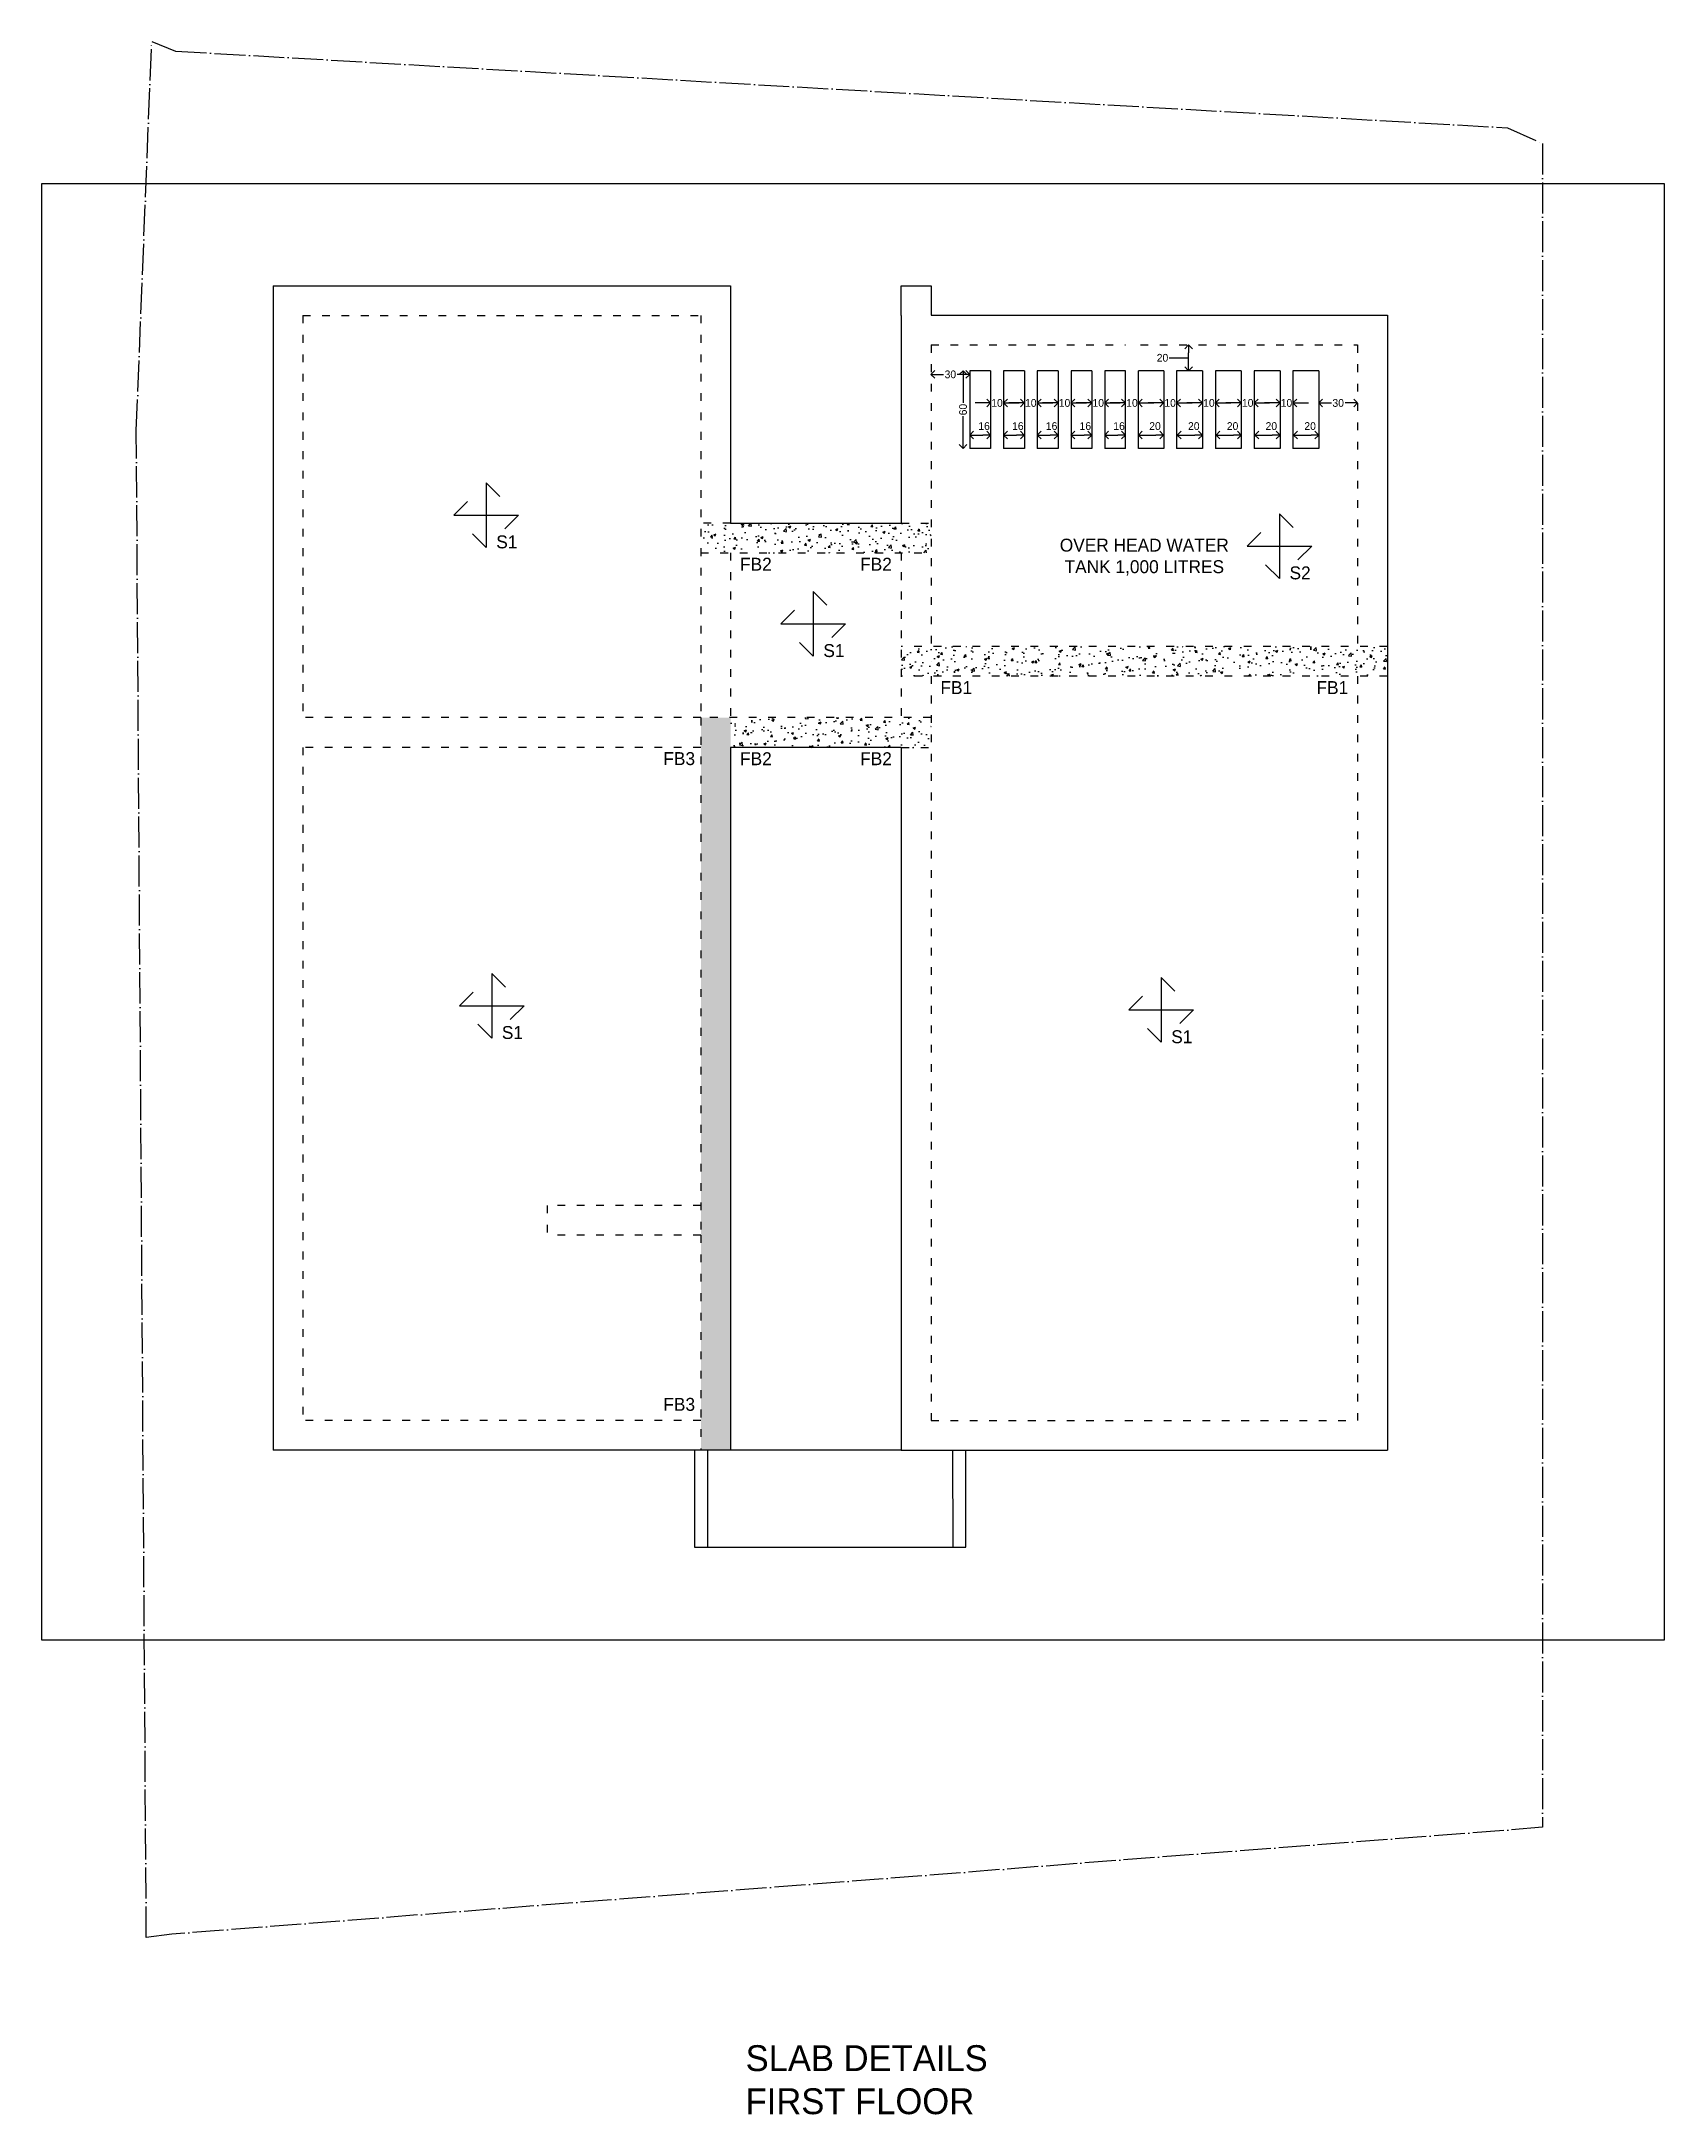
# Model space of a CAD drawing. Header units: metres. Extents: x -16 to 65907, y -5261 to 15511.
# Drawn here: x 17550 to 18806, y -733 to 870 of the extents above; entities that cross this region are included whole.
import ezdxf

# ---------------------------------------------------------------- set-up
doc = ezdxf.new("R2010")
doc.units = ezdxf.units.M
doc.header["$PDMODE"] = 67
doc.header["$PDSIZE"] = -5
doc.linetypes.add('ACAD_ISO03W100', pattern=[30, 12, -18])
doc.linetypes.add('ACAD_ISO04W100', pattern=[30, 24, -3, 0, -3])
doc.layers.get('0').update_dxf_attribs({"color": 6})
for name, color, linetype in [('BC-BOUNDARY', 3, 'ACAD_ISO04W100'), ('BC-DIMENSION', 8, 'Continuous'), ('BC-HATCH', 8, 'Continuous'), ('BC-SUNSHADE', 64, 'Continuous'), ('BC-TEXT', 7, 'Continuous'), ('BC-WALLS', 1, 'Continuous'), ('BC-WHITECOLOR', 7, 'Continuous')]:
    doc.layers.add(name, color=color, linetype=linetype)
doc.styles.add('BC-1IN10-2', font='FreeSans.ttf', dxfattribs={"height": 4})
doc.styles.add('BC-1IN10-3', font='FreeSans.ttf', dxfattribs={"height": 6})
doc.styles.add('BC-1IN50-1', font='FreeSans.ttf', dxfattribs={"height": 10})
doc.styles.get("Standard").update_dxf_attribs({"font": 'FreeSans.ttf'})
doc.dimstyles.new('BC-1IN10-3', dxfattribs={"dimtxt": 6, "dimasz": 6, "dimexe": 0.18, "dimexo": 0.0625, "dimgap": 1, "dimtad": 0, "dimtoh": 1, "dimzin": 12, "dimdsep": 46, "dimtxsty": 'BC-1IN10-3', "dimblk": 'OPEN90', "dimcen": 0.09, "dimse1": 1, "dimse2": 1, "dimclrd": 256, "dimclre": 256, "dimclrt": 7, "dimadec": 0, "dimazin": 0, "dimtfac": 1, "dimtdec": 1, "dimtofl": 0, "dimtmove": 1, "dimatfit": 3, "dimldrblk": 'OPEN90', "dimfxl": 1, "dimtolj": 1, "dimtzin": 0, "dimlwd": -3, "dimarcsym": 0})
pattern_1 = [(50, (0, 0), (18.218467, -1.593909), [1.905, -20.955]), (355, (0, 0), (-3.524283, 19.105664), [1.524, -16.764]), (100.451, (1.518, -0.133), (14.69425, 17.511669), [1.619, -17.809]), (46.1842, (0, 5.08), (27.107904, -4.204233), [2.8575, -31.4325]), (96.6356, (2.26, 4.73), (23.740423, 24.742556), [2.4285, -26.7135]), (351.184, (0, 5.08), (23.74046, 24.74251), [2.286, -25.146]), (21, (2.54, 3.81), (15.161488, -10.226552), [1.905, -20.955]), (326, (2.54, 3.81), (6.180203, 18.418797), [1.524, -16.764]), (71.4514, (3.803, 2.958), (21.341649, 8.192286), [1.619, -17.809]), (37.5, (0, 0), (0.3088603, 8.455504), [0, -16.5608, 0, -17.018, 0, -16.8275]), (7.5, (0, 0), (6.6819663, 10.0180575), [0, -9.7028, 0, -16.1798, 0, -6.4135]), (-32.5, (-5.664, 0), (13.5590595, -0.5728744), [0, -6.35, 0, -19.812, 0, -26.289]), (-42.5, (-8.204, 0), (14.812918, 2.542649), [0, -8.255, 0, -13.1572, 0, -18.669])]

# ---------------------------------------------------------------- blocks, each defined once
blk = doc.blocks.new('_OPEN90')
at = {"color": 0, "linetype": 'ByBlock'}
for p, q in [((0, 0), (-1, 0)), ((-0.5, 0.5), (0, 0)), ((0, 0), (-0.5, -0.5))]:
    blk.add_line(p, q, dxfattribs=at)
blk = doc.blocks.new('*D2293')
at = {"layer": 'BC-DIMENSION', "lineweight": -3}
for p, q in [((18244.2, 612.7), (18248, 612.7)), ((18262.2, 612.7), (18258.5, 612.7))]:
    blk.add_line(p, q, dxfattribs=at)
at = {"layer": 'Defpoints', "color": 0}
for p in [(18238.2, 615.5), (18238.2, 612.7), (18268.2, 615.5)]:
    blk.add_point(p, dxfattribs=at)
at = {"layer": 'BC-DIMENSION', "lineweight": -3, "xscale": 6, "yscale": 6, "zscale": 6, "rotation": 180}
blk.add_blockref('_OPEN90', (18238.2, 612.7), dxfattribs=at)
at = {"layer": 'BC-DIMENSION', "lineweight": -3, "xscale": 6, "yscale": 6, "zscale": 6}
blk.add_blockref('_OPEN90', (18268.2, 612.7), dxfattribs=at)
at = {"layer": 'BC-DIMENSION', "color": 7, "insert": (18253.2, 612.7), "char_height": 6, "attachment_point": 5, "style": 'BC-1IN10-3'}
blk.add_mtext('\\A1;30', dxfattribs=at)
blk = doc.blocks.new('*D2294')
at = {"layer": 'BC-DIMENSION', "lineweight": -3}
blk.add_line((18274.2, 565.8), (18278.3, 565.8), dxfattribs=at)
at = {"layer": 'Defpoints', "color": 0}
for p in [(18284.3, 565.8), (18268.2, 555.5), (18284.3, 555.5)]:
    blk.add_point(p, dxfattribs=at)
at = {"layer": 'BC-DIMENSION', "lineweight": -3, "xscale": 6, "yscale": 6, "zscale": 6, "rotation": 180}
blk.add_blockref('_OPEN90', (18268.2, 565.8), dxfattribs=at)
at = {"layer": 'BC-DIMENSION', "lineweight": -3, "xscale": 6, "yscale": 6, "zscale": 6}
blk.add_blockref('_OPEN90', (18284.3, 565.8), dxfattribs=at)
at = {"layer": 'BC-DIMENSION', "color": 7, "insert": (18279.3, 572.7), "char_height": 6, "attachment_point": 5, "style": 'BC-1IN10-3'}
blk.add_mtext('\\A1;16', dxfattribs=at)
blk = doc.blocks.new('*D2295')
at = {"layer": 'BC-DIMENSION', "lineweight": -3}
for p, q in [((18278.3, 590.6), (18272.3, 590.6)), ((18300.3, 590.6), (18306.3, 590.6))]:
    blk.add_line(p, q, dxfattribs=at)
at = {"layer": 'Defpoints', "color": 0}
for p in [(18284.3, 615.5), (18294.3, 615.5), (18284.3, 590.6)]:
    blk.add_point(p, dxfattribs=at)
at = {"layer": 'BC-DIMENSION', "lineweight": -3, "xscale": 6, "yscale": 6, "zscale": 6}
blk.add_blockref('_OPEN90', (18284.3, 590.6), dxfattribs=at)
at = {"layer": 'BC-DIMENSION', "lineweight": -3, "xscale": 6, "yscale": 6, "zscale": 6, "rotation": 180}
blk.add_blockref('_OPEN90', (18294.3, 590.6), dxfattribs=at)
at = {"layer": 'BC-DIMENSION', "color": 7, "insert": (18289.3, 590.6), "char_height": 6, "attachment_point": 5, "style": 'BC-1IN10-3'}
blk.add_mtext('\\A1;10', dxfattribs=at)
blk = doc.blocks.new('*D2296')
at = {"layer": 'BC-DIMENSION', "lineweight": -3}
for p, q in [((18304.4, 590.6), (18298.4, 590.6)), ((18326.4, 590.6), (18332.4, 590.6))]:
    blk.add_line(p, q, dxfattribs=at)
at = {"layer": 'Defpoints', "color": 0}
for p in [(18310.4, 615.5), (18320.4, 615.5), (18310.4, 590.6)]:
    blk.add_point(p, dxfattribs=at)
at = {"layer": 'BC-DIMENSION', "lineweight": -3, "xscale": 6, "yscale": 6, "zscale": 6}
blk.add_blockref('_OPEN90', (18310.4, 590.6), dxfattribs=at)
at = {"layer": 'BC-DIMENSION', "lineweight": -3, "xscale": 6, "yscale": 6, "zscale": 6, "rotation": 180}
blk.add_blockref('_OPEN90', (18320.4, 590.6), dxfattribs=at)
at = {"layer": 'BC-DIMENSION', "color": 7, "insert": (18315.4, 590.6), "char_height": 6, "attachment_point": 5, "style": 'BC-1IN10-3'}
blk.add_mtext('\\A1;10', dxfattribs=at)
blk = doc.blocks.new('*D2297')
at = {"layer": 'BC-DIMENSION', "lineweight": -3}
blk.add_line((18300.3, 565.8), (18304.4, 565.8), dxfattribs=at)
at = {"layer": 'Defpoints', "color": 0}
for p in [(18310.4, 565.8), (18294.3, 555.5), (18310.4, 555.5)]:
    blk.add_point(p, dxfattribs=at)
at = {"layer": 'BC-DIMENSION', "lineweight": -3, "xscale": 6, "yscale": 6, "zscale": 6, "rotation": 180}
blk.add_blockref('_OPEN90', (18294.3, 565.8), dxfattribs=at)
at = {"layer": 'BC-DIMENSION', "lineweight": -3, "xscale": 6, "yscale": 6, "zscale": 6}
blk.add_blockref('_OPEN90', (18310.4, 565.8), dxfattribs=at)
at = {"layer": 'BC-DIMENSION', "color": 7, "insert": (18305.4, 572.7), "char_height": 6, "attachment_point": 5, "style": 'BC-1IN10-3'}
blk.add_mtext('\\A1;16', dxfattribs=at)
blk = doc.blocks.new('*D2298')
at = {"layer": 'BC-DIMENSION', "lineweight": -3}
for p, q in [((18330.5, 590.6), (18324.5, 590.6)), ((18352.5, 590.6), (18358.5, 590.6))]:
    blk.add_line(p, q, dxfattribs=at)
at = {"layer": 'Defpoints', "color": 0}
for p in [(18336.5, 615.5), (18346.5, 615.5), (18336.5, 590.6)]:
    blk.add_point(p, dxfattribs=at)
at = {"layer": 'BC-DIMENSION', "lineweight": -3, "xscale": 6, "yscale": 6, "zscale": 6}
blk.add_blockref('_OPEN90', (18336.5, 590.6), dxfattribs=at)
at = {"layer": 'BC-DIMENSION', "lineweight": -3, "xscale": 6, "yscale": 6, "zscale": 6, "rotation": 180}
blk.add_blockref('_OPEN90', (18346.5, 590.6), dxfattribs=at)
at = {"layer": 'BC-DIMENSION', "color": 7, "insert": (18341.5, 590.6), "char_height": 6, "attachment_point": 5, "style": 'BC-1IN10-3'}
blk.add_mtext('\\A1;10', dxfattribs=at)
blk = doc.blocks.new('*D2299')
at = {"layer": 'BC-DIMENSION', "lineweight": -3}
blk.add_line((18326.4, 565.8), (18330.5, 565.8), dxfattribs=at)
at = {"layer": 'Defpoints', "color": 0}
for p in [(18336.5, 565.8), (18320.4, 555.5), (18336.5, 555.5)]:
    blk.add_point(p, dxfattribs=at)
at = {"layer": 'BC-DIMENSION', "lineweight": -3, "xscale": 6, "yscale": 6, "zscale": 6, "rotation": 180}
blk.add_blockref('_OPEN90', (18320.4, 565.8), dxfattribs=at)
at = {"layer": 'BC-DIMENSION', "lineweight": -3, "xscale": 6, "yscale": 6, "zscale": 6}
blk.add_blockref('_OPEN90', (18336.5, 565.8), dxfattribs=at)
at = {"layer": 'BC-DIMENSION', "color": 7, "insert": (18331.5, 572.7), "char_height": 6, "attachment_point": 5, "style": 'BC-1IN10-3'}
blk.add_mtext('\\A1;16', dxfattribs=at)
blk = doc.blocks.new('*D2300')
at = {"layer": 'BC-DIMENSION', "lineweight": -3}
for p, q in [((18356.6, 590.6), (18350.6, 590.6)), ((18378.6, 590.6), (18384.6, 590.6))]:
    blk.add_line(p, q, dxfattribs=at)
at = {"layer": 'Defpoints', "color": 0}
for p in [(18362.6, 615.5), (18372.6, 615.5), (18362.6, 590.6)]:
    blk.add_point(p, dxfattribs=at)
at = {"layer": 'BC-DIMENSION', "lineweight": -3, "xscale": 6, "yscale": 6, "zscale": 6}
blk.add_blockref('_OPEN90', (18362.6, 590.6), dxfattribs=at)
at = {"layer": 'BC-DIMENSION', "lineweight": -3, "xscale": 6, "yscale": 6, "zscale": 6, "rotation": 180}
blk.add_blockref('_OPEN90', (18372.6, 590.6), dxfattribs=at)
at = {"layer": 'BC-DIMENSION', "color": 7, "insert": (18367.6, 590.6), "char_height": 6, "attachment_point": 5, "style": 'BC-1IN10-3'}
blk.add_mtext('\\A1;10', dxfattribs=at)
blk = doc.blocks.new('*D2301')
at = {"layer": 'BC-DIMENSION', "lineweight": -3}
blk.add_line((18352.5, 565.8), (18356.6, 565.8), dxfattribs=at)
at = {"layer": 'Defpoints', "color": 0}
for p in [(18362.6, 565.8), (18346.5, 555.5), (18362.6, 555.5)]:
    blk.add_point(p, dxfattribs=at)
at = {"layer": 'BC-DIMENSION', "lineweight": -3, "xscale": 6, "yscale": 6, "zscale": 6, "rotation": 180}
blk.add_blockref('_OPEN90', (18346.5, 565.8), dxfattribs=at)
at = {"layer": 'BC-DIMENSION', "lineweight": -3, "xscale": 6, "yscale": 6, "zscale": 6}
blk.add_blockref('_OPEN90', (18362.6, 565.8), dxfattribs=at)
at = {"layer": 'BC-DIMENSION', "color": 7, "insert": (18357.6, 572.7), "char_height": 6, "attachment_point": 5, "style": 'BC-1IN10-3'}
blk.add_mtext('\\A1;16', dxfattribs=at)
blk = doc.blocks.new('*D2302')
at = {"layer": 'BC-DIMENSION', "lineweight": -3}
for p, q in [((18382.7, 590.6), (18376.7, 590.6)), ((18404.7, 590.6), (18410.7, 590.6))]:
    blk.add_line(p, q, dxfattribs=at)
at = {"layer": 'Defpoints', "color": 0}
for p in [(18388.7, 615.5), (18398.7, 615.5), (18388.7, 590.6)]:
    blk.add_point(p, dxfattribs=at)
at = {"layer": 'BC-DIMENSION', "lineweight": -3, "xscale": 6, "yscale": 6, "zscale": 6}
blk.add_blockref('_OPEN90', (18388.7, 590.6), dxfattribs=at)
at = {"layer": 'BC-DIMENSION', "lineweight": -3, "xscale": 6, "yscale": 6, "zscale": 6, "rotation": 180}
blk.add_blockref('_OPEN90', (18398.7, 590.6), dxfattribs=at)
at = {"layer": 'BC-DIMENSION', "color": 7, "insert": (18393.7, 590.6), "char_height": 6, "attachment_point": 5, "style": 'BC-1IN10-3'}
blk.add_mtext('\\A1;10', dxfattribs=at)
blk = doc.blocks.new('*D2303')
at = {"layer": 'BC-DIMENSION', "lineweight": -3}
blk.add_line((18378.6, 565.8), (18382.7, 565.8), dxfattribs=at)
at = {"layer": 'Defpoints', "color": 0}
for p in [(18388.7, 565.8), (18372.6, 555.5), (18388.7, 555.5)]:
    blk.add_point(p, dxfattribs=at)
at = {"layer": 'BC-DIMENSION', "lineweight": -3, "xscale": 6, "yscale": 6, "zscale": 6, "rotation": 180}
blk.add_blockref('_OPEN90', (18372.6, 565.8), dxfattribs=at)
at = {"layer": 'BC-DIMENSION', "lineweight": -3, "xscale": 6, "yscale": 6, "zscale": 6}
blk.add_blockref('_OPEN90', (18388.7, 565.8), dxfattribs=at)
at = {"layer": 'BC-DIMENSION', "color": 7, "insert": (18383.7, 572.7), "char_height": 6, "attachment_point": 5, "style": 'BC-1IN10-3'}
blk.add_mtext('\\A1;16', dxfattribs=at)
blk = doc.blocks.new('*D2304')
at = {"layer": 'BC-DIMENSION', "lineweight": -3}
for p, q in [((18412.2, 590.6), (18406.2, 590.6)), ((18434.2, 590.6), (18440.2, 590.6))]:
    blk.add_line(p, q, dxfattribs=at)
at = {"layer": 'Defpoints', "color": 0}
for p in [(18418.2, 615.5), (18428.2, 615.5), (18418.2, 590.6)]:
    blk.add_point(p, dxfattribs=at)
at = {"layer": 'BC-DIMENSION', "lineweight": -3, "xscale": 6, "yscale": 6, "zscale": 6}
blk.add_blockref('_OPEN90', (18418.2, 590.6), dxfattribs=at)
at = {"layer": 'BC-DIMENSION', "lineweight": -3, "xscale": 6, "yscale": 6, "zscale": 6, "rotation": 180}
blk.add_blockref('_OPEN90', (18428.2, 590.6), dxfattribs=at)
at = {"layer": 'BC-DIMENSION', "color": 7, "insert": (18423.2, 590.6), "char_height": 6, "attachment_point": 5, "style": 'BC-1IN10-3'}
blk.add_mtext('\\A1;10', dxfattribs=at)
blk = doc.blocks.new('*D2305')
at = {"layer": 'BC-DIMENSION', "lineweight": -3}
blk.add_line((18404.7, 565.8), (18412.2, 565.8), dxfattribs=at)
at = {"layer": 'Defpoints', "color": 0}
for p in [(18418.2, 565.8), (18398.7, 555.5), (18418.2, 555.5)]:
    blk.add_point(p, dxfattribs=at)
at = {"layer": 'BC-DIMENSION', "lineweight": -3, "xscale": 6, "yscale": 6, "zscale": 6, "rotation": 180}
blk.add_blockref('_OPEN90', (18398.7, 565.8), dxfattribs=at)
at = {"layer": 'BC-DIMENSION', "lineweight": -3, "xscale": 6, "yscale": 6, "zscale": 6}
blk.add_blockref('_OPEN90', (18418.2, 565.8), dxfattribs=at)
at = {"layer": 'BC-DIMENSION', "color": 7, "insert": (18411.5, 572.7), "char_height": 6, "attachment_point": 5, "style": 'BC-1IN10-3'}
blk.add_mtext('\\A1;20', dxfattribs=at)
blk = doc.blocks.new('*D2306')
at = {"layer": 'BC-DIMENSION', "lineweight": -3}
for p, q in [((18442.2, 590.6), (18436.2, 590.6)), ((18464.2, 590.6), (18470.2, 590.6))]:
    blk.add_line(p, q, dxfattribs=at)
at = {"layer": 'Defpoints', "color": 0}
for p in [(18448.2, 615.5), (18458.2, 615.5), (18448.2, 590.6)]:
    blk.add_point(p, dxfattribs=at)
at = {"layer": 'BC-DIMENSION', "lineweight": -3, "xscale": 6, "yscale": 6, "zscale": 6}
blk.add_blockref('_OPEN90', (18448.2, 590.6), dxfattribs=at)
at = {"layer": 'BC-DIMENSION', "lineweight": -3, "xscale": 6, "yscale": 6, "zscale": 6, "rotation": 180}
blk.add_blockref('_OPEN90', (18458.2, 590.6), dxfattribs=at)
at = {"layer": 'BC-DIMENSION', "color": 7, "insert": (18453.2, 590.6), "char_height": 6, "attachment_point": 5, "style": 'BC-1IN10-3'}
blk.add_mtext('\\A1;10', dxfattribs=at)
blk = doc.blocks.new('*D2307')
at = {"layer": 'BC-DIMENSION', "lineweight": -3}
blk.add_line((18434.7, 565.8), (18442.2, 565.8), dxfattribs=at)
at = {"layer": 'Defpoints', "color": 0}
for p in [(18448.2, 565.8), (18428.7, 555.5), (18448.2, 555.5)]:
    blk.add_point(p, dxfattribs=at)
at = {"layer": 'BC-DIMENSION', "lineweight": -3, "xscale": 6, "yscale": 6, "zscale": 6, "rotation": 180}
blk.add_blockref('_OPEN90', (18428.7, 565.8), dxfattribs=at)
at = {"layer": 'BC-DIMENSION', "lineweight": -3, "xscale": 6, "yscale": 6, "zscale": 6}
blk.add_blockref('_OPEN90', (18448.2, 565.8), dxfattribs=at)
at = {"layer": 'BC-DIMENSION', "color": 7, "insert": (18441.5, 572.7), "char_height": 6, "attachment_point": 5, "style": 'BC-1IN10-3'}
blk.add_mtext('\\A1;20', dxfattribs=at)
blk = doc.blocks.new('*D2308')
at = {"layer": 'BC-DIMENSION', "lineweight": -3}
for p, q in [((18472.2, 590.6), (18466.2, 590.6)), ((18494.2, 590.6), (18500.2, 590.6))]:
    blk.add_line(p, q, dxfattribs=at)
at = {"layer": 'Defpoints', "color": 0}
for p in [(18478.2, 615.5), (18488.2, 615.5), (18478.2, 590.6)]:
    blk.add_point(p, dxfattribs=at)
at = {"layer": 'BC-DIMENSION', "lineweight": -3, "xscale": 6, "yscale": 6, "zscale": 6}
blk.add_blockref('_OPEN90', (18478.2, 590.6), dxfattribs=at)
at = {"layer": 'BC-DIMENSION', "lineweight": -3, "xscale": 6, "yscale": 6, "zscale": 6, "rotation": 180}
blk.add_blockref('_OPEN90', (18488.2, 590.6), dxfattribs=at)
at = {"layer": 'BC-DIMENSION', "color": 7, "insert": (18483.2, 590.6), "char_height": 6, "attachment_point": 5, "style": 'BC-1IN10-3'}
blk.add_mtext('\\A1;10', dxfattribs=at)
blk = doc.blocks.new('*D2309')
at = {"layer": 'BC-DIMENSION', "lineweight": -3}
blk.add_line((18464.7, 565.8), (18472.2, 565.8), dxfattribs=at)
at = {"layer": 'Defpoints', "color": 0}
for p in [(18478.2, 565.8), (18458.7, 555.5), (18478.2, 555.5)]:
    blk.add_point(p, dxfattribs=at)
at = {"layer": 'BC-DIMENSION', "lineweight": -3, "xscale": 6, "yscale": 6, "zscale": 6, "rotation": 180}
blk.add_blockref('_OPEN90', (18458.7, 565.8), dxfattribs=at)
at = {"layer": 'BC-DIMENSION', "lineweight": -3, "xscale": 6, "yscale": 6, "zscale": 6}
blk.add_blockref('_OPEN90', (18478.2, 565.8), dxfattribs=at)
at = {"layer": 'BC-DIMENSION', "color": 7, "insert": (18471.5, 572.7), "char_height": 6, "attachment_point": 5, "style": 'BC-1IN10-3'}
blk.add_mtext('\\A1;20', dxfattribs=at)
blk = doc.blocks.new('*D2310')
at = {"layer": 'BC-DIMENSION', "lineweight": -3}
for p, q in [((18502.2, 590.6), (18496.2, 590.6)), ((18524.2, 590.6), (18530.2, 590.6))]:
    blk.add_line(p, q, dxfattribs=at)
at = {"layer": 'Defpoints', "color": 0}
for p in [(18508.2, 615.5), (18518.2, 615.5), (18508.2, 590.6)]:
    blk.add_point(p, dxfattribs=at)
at = {"layer": 'BC-DIMENSION', "lineweight": -3, "xscale": 6, "yscale": 6, "zscale": 6}
blk.add_blockref('_OPEN90', (18508.2, 590.6), dxfattribs=at)
at = {"layer": 'BC-DIMENSION', "lineweight": -3, "xscale": 6, "yscale": 6, "zscale": 6, "rotation": 180}
blk.add_blockref('_OPEN90', (18518.2, 590.6), dxfattribs=at)
at = {"layer": 'BC-DIMENSION', "color": 7, "insert": (18513.2, 590.6), "char_height": 6, "attachment_point": 5, "style": 'BC-1IN10-3'}
blk.add_mtext('\\A1;10', dxfattribs=at)
blk = doc.blocks.new('*D2311')
at = {"layer": 'BC-DIMENSION', "lineweight": -3}
blk.add_line((18494.7, 565.8), (18502.2, 565.8), dxfattribs=at)
at = {"layer": 'Defpoints', "color": 0}
for p in [(18508.2, 565.8), (18488.7, 555.5), (18508.2, 555.5)]:
    blk.add_point(p, dxfattribs=at)
at = {"layer": 'BC-DIMENSION', "lineweight": -3, "xscale": 6, "yscale": 6, "zscale": 6, "rotation": 180}
blk.add_blockref('_OPEN90', (18488.7, 565.8), dxfattribs=at)
at = {"layer": 'BC-DIMENSION', "lineweight": -3, "xscale": 6, "yscale": 6, "zscale": 6}
blk.add_blockref('_OPEN90', (18508.2, 565.8), dxfattribs=at)
at = {"layer": 'BC-DIMENSION', "color": 7, "insert": (18501.5, 572.7), "char_height": 6, "attachment_point": 5, "style": 'BC-1IN10-3'}
blk.add_mtext('\\A1;20', dxfattribs=at)
blk = doc.blocks.new('*D2312')
at = {"layer": 'BC-DIMENSION', "lineweight": -3}
blk.add_line((18524.7, 565.8), (18532.2, 565.8), dxfattribs=at)
at = {"layer": 'Defpoints', "color": 0}
for p in [(18538.2, 565.8), (18518.7, 555.5), (18538.2, 555.5)]:
    blk.add_point(p, dxfattribs=at)
at = {"layer": 'BC-DIMENSION', "lineweight": -3, "xscale": 6, "yscale": 6, "zscale": 6, "rotation": 180}
blk.add_blockref('_OPEN90', (18518.7, 565.8), dxfattribs=at)
at = {"layer": 'BC-DIMENSION', "lineweight": -3, "xscale": 6, "yscale": 6, "zscale": 6}
blk.add_blockref('_OPEN90', (18538.2, 565.8), dxfattribs=at)
at = {"layer": 'BC-DIMENSION', "color": 7, "insert": (18531.5, 572.7), "char_height": 6, "attachment_point": 5, "style": 'BC-1IN10-3'}
blk.add_mtext('\\A1;20', dxfattribs=at)
blk = doc.blocks.new('*D2313')
at = {"layer": 'BC-DIMENSION', "lineweight": -3}
for p, q in [((18544.2, 590.6), (18548, 590.6)), ((18562.2, 590.6), (18558.5, 590.6))]:
    blk.add_line(p, q, dxfattribs=at)
at = {"layer": 'Defpoints', "color": 0}
for p in [(18568.2, 635.5), (18538.2, 615.5), (18538.2, 590.6)]:
    blk.add_point(p, dxfattribs=at)
at = {"layer": 'BC-DIMENSION', "lineweight": -3, "xscale": 6, "yscale": 6, "zscale": 6, "rotation": 180}
blk.add_blockref('_OPEN90', (18538.2, 590.6), dxfattribs=at)
at = {"layer": 'BC-DIMENSION', "lineweight": -3, "xscale": 6, "yscale": 6, "zscale": 6}
blk.add_blockref('_OPEN90', (18568.2, 590.6), dxfattribs=at)
at = {"layer": 'BC-DIMENSION', "color": 7, "insert": (18553.2, 590.6), "char_height": 6, "attachment_point": 5, "style": 'BC-1IN10-3'}
blk.add_mtext('\\A1;30', dxfattribs=at)
blk = doc.blocks.new('*D2314')
at = {"layer": 'BC-DIMENSION', "lineweight": -3}
for p, q in [((18422.5, 625.5), (18424.5, 625.5)), ((18424.5, 625.5), (18437.5, 625.5)), ((18437.5, 621.5), (18437.5, 629.5))]:
    blk.add_line(p, q, dxfattribs=at)
at = {"layer": 'Defpoints', "color": 0}
for p in [(18437.5, 635.5), (18438.2, 635.5), (18438.2, 615.5)]:
    blk.add_point(p, dxfattribs=at)
at = {"layer": 'BC-DIMENSION', "lineweight": -3, "xscale": 6, "yscale": 6, "zscale": 6}
for p, rotation in [((18437.5, 635.5), 90), ((18437.5, 615.5), 270)]:
    blk.add_blockref('_OPEN90', p, dxfattribs=dict(at, rotation=rotation))
at = {"layer": 'BC-DIMENSION', "color": 7, "insert": (18417.3, 625.5), "char_height": 6, "attachment_point": 5, "style": 'BC-1IN10-3'}
blk.add_mtext('\\A1;20', dxfattribs=at)
blk = doc.blocks.new('*D2315')
at = {"layer": 'BC-DIMENSION', "lineweight": -3}
for p, q in [((18263, 609.5), (18263, 590.7)), ((18263, 561.5), (18263, 580.3))]:
    blk.add_line(p, q, dxfattribs=at)
at = {"layer": 'Defpoints', "color": 0}
for p in [(18268.2, 615.5), (18263, 555.5), (18268.2, 555.5)]:
    blk.add_point(p, dxfattribs=at)
at = {"layer": 'BC-DIMENSION', "lineweight": -3, "xscale": 6, "yscale": 6, "zscale": 6}
for p, rotation in [((18263, 615.5), 90), ((18263, 555.5), 270)]:
    blk.add_blockref('_OPEN90', p, dxfattribs=dict(at, rotation=rotation))
at = {"layer": 'BC-DIMENSION', "color": 7, "insert": (18263, 585.5), "char_height": 6, "attachment_point": 5, "rotation": 90, "style": 'BC-1IN10-3'}
blk.add_mtext('\\A1;60', dxfattribs=at)

msp = doc.modelspace()

# ---------------------------------------------------------------- hatches: boundary and pattern name
at = {"layer": 'BC-HATCH'}
h = msp.add_hatch(dxfattribs=at)
h.set_pattern_fill('AR-CONC', color=256, scale=0.1, style=0)
h.set_pattern_definition(pattern_1)
h.paths.add_polyline_path([(18238.23, 474.69), (18238.23, 497.69), (18215.23, 497.69), (18083.23, 497.69), (18060.23, 497.69), (18060.23, 474.69)])
h = msp.add_hatch(dxfattribs=at)
h.set_pattern_fill('AR-CONC', color=256, scale=0.1, style=0)
h.set_pattern_definition(pattern_1)
h.paths.add_polyline_path([(18591.23, 379.29), (18591.23, 402.29), (18215.23, 402.29), (18215.23, 379.29)])
h = msp.add_hatch(dxfattribs=at)
h.set_pattern_fill('AR-CONC', color=256, scale=0.1, style=0)
h.set_pattern_definition(pattern_1)
h.paths.add_polyline_path([(18060.23, 347.29), (18060.23, -219.339), (18083.23, -219.339), (18083.23, 347.29)])
h = msp.add_hatch(dxfattribs=at)
h.set_pattern_fill('AR-CONC', color=256, scale=0.1, style=0)
h.set_pattern_definition(pattern_1)
h.paths.add_polyline_path([(18238.23, 324.29), (18238.23, 347.29), (18083.23, 347.29), (18083.23, 324.29), (18215.23, 324.29)])

# ---------------------------------------------------------------- linework, layer by layer
msp.add_line((18238.23, 390.79), (18238.23, 390.79))
at = {"layer": 'BC-BOUNDARY'}
for p, q in [((17623.478, 569.421), (17635.377, 870.176)), ((17635.377, 870.176), (17653.917, 862.674)), ((17653.917, 862.674), (18684.288, 803.396)), ((18684.288, 803.396), (18711.271, 791.326)), ((18711.271, 791.326), (18711.271, -510.898)), ((17631.205, -596.069), (17623.478, 569.421)), ((18711.271, -510.898), (17651.04, -593.505)), ((17651.04, -593.505), (17631.205, -596.069))]:
    msp.add_line(p, q, dxfattribs=at)
at = {"layer": 'BC-HATCH'}
for p, q in [((18268.23, 615.502), (18268.23, 555.502)), ((18284.33, 615.502), (18268.23, 615.502)), ((18284.33, 615.502), (18284.33, 555.502)), ((18294.33, 615.502), (18294.33, 555.502)), ((18310.43, 615.502), (18294.33, 615.502)), ((18310.43, 615.502), (18310.43, 555.502)), ((18320.43, 615.502), (18320.43, 555.502)), ((18336.53, 615.502), (18320.43, 615.502)), ((18336.53, 615.502), (18336.53, 555.502)), ((18346.53, 615.502), (18346.53, 555.502)), ((18362.63, 615.502), (18346.53, 615.502)), ((18362.63, 615.502), (18362.63, 555.502)), ((18372.63, 615.502), (18372.63, 555.502)), ((18388.73, 615.502), (18372.63, 615.502)), ((18388.73, 555.502), (18388.73, 615.502)), ((18398.73, 555.502), (18398.73, 615.502)), ((18418.23, 615.502), (18398.73, 615.502)), ((18418.23, 615.502), (18418.23, 555.502)), ((18428.23, 615.502), (18428.23, 555.502)), ((18448.23, 615.502), (18428.23, 615.502)), ((18448.23, 615.502), (18448.23, 555.502)), ((18458.23, 615.502), (18458.23, 555.502)), ((18478.23, 615.502), (18458.23, 615.502)), ((18478.23, 615.502), (18478.23, 555.502)), ((18488.23, 615.502), (18488.23, 555.502)), ((18508.23, 615.502), (18488.23, 615.502)), ((18508.23, 615.502), (18508.23, 555.502)), ((18538.23, 615.502), (18518.23, 615.502)), ((18518.23, 615.502), (18518.23, 555.502)), ((18538.23, 615.502), (18538.23, 555.502)), ((18284.33, 555.502), (18268.23, 555.502)), ((18310.43, 555.502), (18294.33, 555.502)), ((18336.53, 555.502), (18320.43, 555.502)), ((18362.63, 555.502), (18346.53, 555.502)), ((18388.73, 555.502), (18372.63, 555.502)), ((18418.23, 555.502), (18398.73, 555.502)), ((18448.23, 555.502), (18428.23, 555.502)), ((18478.23, 555.502), (18458.23, 555.502)), ((18508.23, 555.502), (18488.23, 555.502)), ((18538.23, 555.502), (18518.23, 555.502))]:
    msp.add_line(p, q, dxfattribs=at)
at = {"layer": 'BC-TEXT'}
for p, q in [((17869.071, 503.906), (17879.677, 514.512)), ((17894.071, 528.906), (17894.071, 478.906)), ((17894.071, 528.906), (17904.677, 518.299)), ((17869.071, 503.906), (17919.071, 503.906)), ((17919.071, 503.906), (17908.464, 493.299)), ((18507.699, 504.932), (18507.699, 454.932)), ((18507.699, 504.932), (18518.305, 494.325)), ((17883.464, 489.512), (17894.071, 478.906)), ((18482.699, 479.932), (18493.305, 490.539)), ((18482.699, 479.932), (18532.699, 479.932)), ((18497.092, 465.539), (18507.699, 454.932)), ((18532.699, 479.932), (18522.092, 469.325)), ((18147.092, 444.848), (18147.092, 394.848)), ((18147.092, 444.848), (18157.698, 434.241)), ((18122.092, 419.848), (18132.698, 430.455)), ((18122.092, 419.848), (18172.092, 419.848)), ((18172.092, 419.848), (18161.485, 409.241)), ((18136.485, 405.455), (18147.092, 394.848)), ((17898.395, 149.478), (17898.395, 99.478)), ((17898.395, 149.478), (17909.001, 138.871)), ((18416.19, 146.235), (18416.19, 96.235)), ((18416.19, 146.235), (18426.796, 135.628)), ((17873.395, 124.478), (17884.001, 135.084)), ((18391.19, 121.235), (18401.796, 131.841)), ((17873.395, 124.478), (17923.395, 124.478)), ((17923.395, 124.478), (17912.788, 113.871)), ((18391.19, 121.235), (18441.19, 121.235)), ((18441.19, 121.235), (18430.583, 110.628)), ((17887.788, 110.084), (17898.395, 99.478)), ((18405.583, 106.841), (18416.19, 96.235))]:
    msp.add_line(p, q, dxfattribs=at)
at = {"layer": 'BC-WALLS'}
for p, q in [((17729.23, 681.217), (18083.23, 681.217)), ((17729.23, 681.217), (17729.23, 324.29)), ((18083.23, 681.217), (18083.23, 497.69)), ((18215.23, 681.217), (18238.23, 681.217)), ((18215.23, 658.217), (18215.23, 681.217)), ((18238.23, 681.217), (18238.23, 658.502)), ((18215.23, 658.217), (18215.23, 497.69)), ((18238.23, 658.502), (18591.23, 658.502)), ((18591.23, 658.502), (18591.23, -219.339)), ((18083.23, 497.69), (18215.23, 497.69)), ((17729.23, 324.29), (17729.23, -219.339)), ((18083.23, 324.29), (18083.23, -219.339)), ((18215.23, 324.29), (18083.23, 324.29)), ((18215.23, 324.29), (18083.23, 324.29)), ((18215.23, 324.29), (18215.23, -206.339)), ((18215.23, -206.339), (18215.23, -219.339)), ((18083.23, -219.339), (17729.23, -219.339)), ((18215.23, -219.339), (18591.23, -219.339))]:
    msp.add_line(p, q, dxfattribs=at)
at = {"layer": 'BC-WHITECOLOR', "linetype": 'ACAD_ISO03W100', "ltscale": 0.5}
for p, q in [((17752.23, 658.217), (17752.23, 347.29)), ((17752.23, 658.217), (18060.23, 658.217)), ((18060.23, 658.217), (18060.23, 347.29)), ((18238.23, 635.502), (18388.73, 635.502)), ((18238.23, 635.502), (18238.23, 402.29)), ((18400.23, 635.502), (18568.23, 635.502)), ((18568.23, 635.502), (18568.23, 402.29)), ((18083.23, 497.69), (18060.23, 497.69)), ((18215.23, 497.69), (18238.23, 497.69)), ((18060.23, 474.69), (18238.23, 474.69)), ((18083.23, 474.69), (18083.23, 347.29)), ((18215.23, 474.69), (18215.23, 347.29)), ((18591.23, 402.29), (18215.23, 402.29)), ((18591.23, 379.29), (18215.23, 379.29)), ((18238.23, 379.29), (18238.23, -196.339)), ((18568.23, 379.29), (18568.23, -196.339)), ((18060.23, 347.29), (17752.23, 347.29)), ((18060.23, 347.29), (18060.23, -52.91)), ((18238.23, 347.29), (18060.23, 347.29)), ((18060.23, 324.29), (17752.23, 324.29)), ((17752.23, 324.29), (17752.23, -196.339)), ((18215.23, 324.29), (18238.23, 324.29)), ((17941.328, -29.91), (17941.343, -52.91)), ((18060.23, -29.91), (17941.328, -29.91)), ((18060.23, -29.91), (17941.328, -29.91)), ((18060.23, -52.91), (17941.343, -52.91)), ((18060.23, -52.91), (18060.23, -219.339)), ((18060.23, -196.339), (17752.23, -196.339)), ((18238.23, -196.339), (18568.23, -196.339))]:
    msp.add_line(p, q, dxfattribs=at)
at = {"layer": 'BC-WHITECOLOR'}
for p, q in [((18083.23, -96.339), (18083.23, -219.339)), ((18055.23, -219.339), (18055.23, -294.339)), ((18065.23, -219.339), (18065.23, -294.339)), ((18215.23, -219.339), (18083.23, -219.339)), ((18255.271, -294.344), (18255.23, -219.344)), ((18265.271, -294.339), (18265.23, -219.339)), ((18055.23, -294.339), (18265.271, -294.339))]:
    msp.add_line(p, q, dxfattribs=at)
at = {"layer": 'Defpoints'}
msp.add_lwpolyline([(17550.099, 760.033), (17550.099, -366.013), (18805.668, -366.013), (18805.668, 760.033)], close=True, dxfattribs=at)

# ---------------------------------------------------------------- texts
at = {"layer": 'BC-SUNSHADE', "color": 7, "linetype": 'Continuous', "char_height": 10, "width": 172.6572, "attachment_point": 5, "style": 'BC-1IN50-1'}
for s, insert in [('{\\pxqc;FB2}', (18102.773, 465.905)), ('{\\pxqc;FB2}', (18195.686, 465.905)), ('{\\pxqc;FB1}', (18257.773, 370.505)), ('{\\pxqc;FB1}', (18548.686, 370.505)), ('{\\pxqc;FB3}', (18043.446, 315.505)), ('{\\pxqc;FB2}', (18102.773, 315.505)), ('{\\pxqc;FB2}', (18195.686, 315.505)), ('{\\pxqc;FB3}', (18043.446, -183.858))]:
    msp.add_mtext(s, dxfattribs=dict(at, insert=insert))
at = {"layer": 'BC-TEXT', "char_height": 10, "width": 156.4473, "attachment_point": 5, "style": 'BC-1IN50-1'}
for s, insert in [('{\\fUbuntu|b0|i0|c0|p34;{\\C7;S1}}', (17910.104, 483.108)), ('{\\fUbuntu|b0|i0|c0|p34;{\\C7;S2}}', (18523.732, 459.135)), ('{\\fUbuntu|b0|i0|c0|p34;{\\C7;S1}}', (18163.125, 399.051)), ('{\\fUbuntu|b0|i0|c0|p34;{\\C7;S1}}', (17914.428, 103.68)), ('{\\fUbuntu|b0|i0|c0|p34;{\\C7;S1}}', (18432.223, 100.437))]:
    msp.add_mtext(s, dxfattribs=dict(at, insert=insert))
at = {"layer": 'BC-TEXT', "insert": (18094.809, -679.394), "char_height": 20, "width": 260.91664, "attachment_point": 1}
msp.add_mtext('{\\FARSimp.shx|c0;{\\C7;SLAB DETAILS FIRST FLOOR}}', dxfattribs=at)
at = {"layer": 'BC-WHITECOLOR', "insert": (18403.23, 471.396), "char_height": 10, "width": 160.54576, "attachment_point": 5, "style": 'BC-1IN10-2'}
msp.add_mtext('{OVER HEAD WATER TANK 1,000 LITRES}', dxfattribs=at)

# ---------------------------------------------------------------- dimensions: what is measured, and where the dimension line sits
at = {"layer": 'BC-DIMENSION'}
for base, p1, p2, picture, middle in [((18437.543, 635.502), (18438.23, 615.502), (18438.23, 635.502), '*D2314', (18421.485, 625.502)), ((18262.984, 555.502), (18268.23, 615.502), (18268.23, 555.502), '*D2315', (18262.984, 585.502))]:
    dim = msp.add_linear_dim(base=base, p1=p1, p2=p2, angle=90, dimstyle='BC-1IN10-3', dxfattribs=at)
    dim.commit()
    dim.dimension.update_dxf_attribs({"geometry": picture, "text_midpoint": middle})
for base, p1, p2, picture, middle in [((18538.23, 590.587), (18568.23, 635.502), (18538.23, 615.502), '*D2313', (18553.23, 590.587)), ((18284.33, 590.587), (18294.33, 615.502), (18284.33, 615.502), '*D2295', (18289.33, 590.587)), ((18310.43, 590.587), (18320.43, 615.502), (18310.43, 615.502), '*D2296', (18315.43, 590.587)), ((18336.53, 590.587), (18346.53, 615.502), (18336.53, 615.502), '*D2298', (18341.53, 590.587)), ((18362.63, 590.587), (18372.63, 615.502), (18362.63, 615.502), '*D2300', (18367.63, 590.587)), ((18388.73, 590.587), (18398.73, 615.502), (18388.73, 615.502), '*D2302', (18393.73, 590.587)), ((18418.23, 590.587), (18428.23, 615.502), (18418.23, 615.502), '*D2304', (18423.23, 590.587)), ((18448.23, 590.587), (18458.23, 615.502), (18448.23, 615.502), '*D2306', (18453.23, 590.587)), ((18478.23, 590.587), (18488.23, 615.502), (18478.23, 615.502), '*D2308', (18483.23, 590.587)), ((18508.23, 590.587), (18518.23, 615.502), (18508.23, 615.502), '*D2310', (18513.23, 590.587))]:
    dim = msp.add_linear_dim(base=base, p1=p1, p2=p2, dimstyle='BC-1IN10-3', dxfattribs=at)
    dim.commit()
    dim.dimension.update_dxf_attribs({"geometry": picture, "text_midpoint": middle})
for base, p1, p2, override, picture, middle in [((18238.23, 612.713), (18268.23, 615.502), (18238.23, 615.502), {"dimlfac": 1}, '*D2293', (18253.23, 612.713)), ((18284.33, 565.786), (18268.23, 555.502), (18284.33, 555.502), {"dimdec": 0}, '*D2294', (18279.28, 572.656)), ((18310.43, 565.786), (18294.33, 555.502), (18310.43, 555.502), {"dimdec": 0}, '*D2297', (18305.38, 572.656)), ((18336.53, 565.786), (18320.43, 555.502), (18336.53, 555.502), {"dimdec": 0}, '*D2299', (18331.48, 572.656)), ((18362.63, 565.786), (18346.53, 555.502), (18362.63, 555.502), {"dimdec": 0}, '*D2301', (18357.58, 572.656)), ((18388.73, 565.786), (18372.63, 555.502), (18388.73, 555.502), {"dimdec": 0}, '*D2303', (18383.68, 572.656)), ((18418.229694303, 565.786460368), (18398.729694303, 555.502090268), (18418.229694303, 555.502090268), {"dimdec": 0}, '*D2305', (18411.479694303, 572.655760779)), ((18448.229694303, 565.786460368), (18428.729694303, 555.502090268), (18448.229694303, 555.502090268), {"dimdec": 0}, '*D2307', (18441.479694303, 572.655760779)), ((18478.229694303, 565.786460368), (18458.729694303, 555.502090268), (18478.229694303, 555.502090268), {"dimdec": 0}, '*D2309', (18471.479694303, 572.655760779)), ((18508.229694303, 565.786460368), (18488.729694303, 555.502090268), (18508.229694303, 555.502090268), {"dimdec": 0}, '*D2311', (18501.479694303, 572.655760779)), ((18538.229694303, 565.786460368), (18518.729694303, 555.502090268), (18538.229694303, 555.502090268), {"dimdec": 0}, '*D2312', (18531.479694303, 572.655760779))]:
    dim = msp.add_linear_dim(base=base, p1=p1, p2=p2, dimstyle='BC-1IN10-3', override=override, dxfattribs=at)
    dim.commit()
    dim.dimension.update_dxf_attribs({"geometry": picture, "text_midpoint": middle})

doc.saveas('drawing.dxf')
